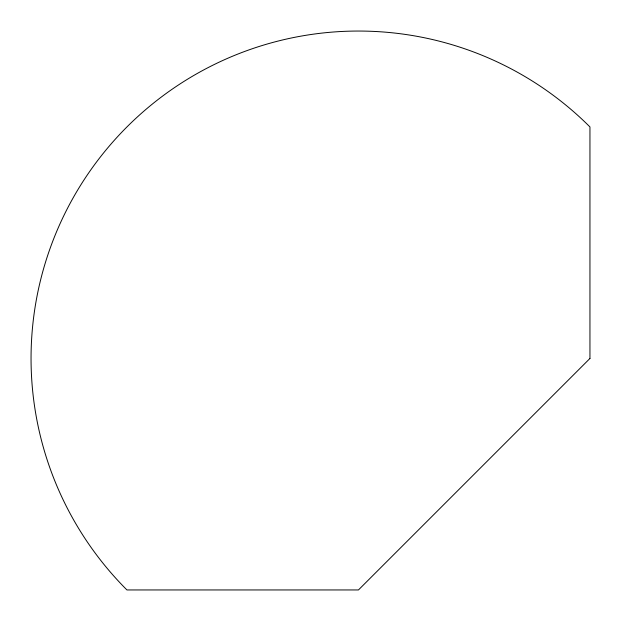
<?xml version="1.0" encoding="UTF-8"?>
<svg xmlns="http://www.w3.org/2000/svg" width="621" height="621" viewBox="0 0 621 621"><rect width="100%" height="100%" fill="white"/><g stroke="black" fill="none" stroke-linecap="round" stroke-linejoin="round"><path stroke-width="0.93" d="M589.95 358.449L358.449 589.95L126.94 589.95A327.399 327.399 0 0 1 126.94 126.94A327.399 327.399 0 0 1 589.95 126.94L589.95 358.449"/></g></svg>
